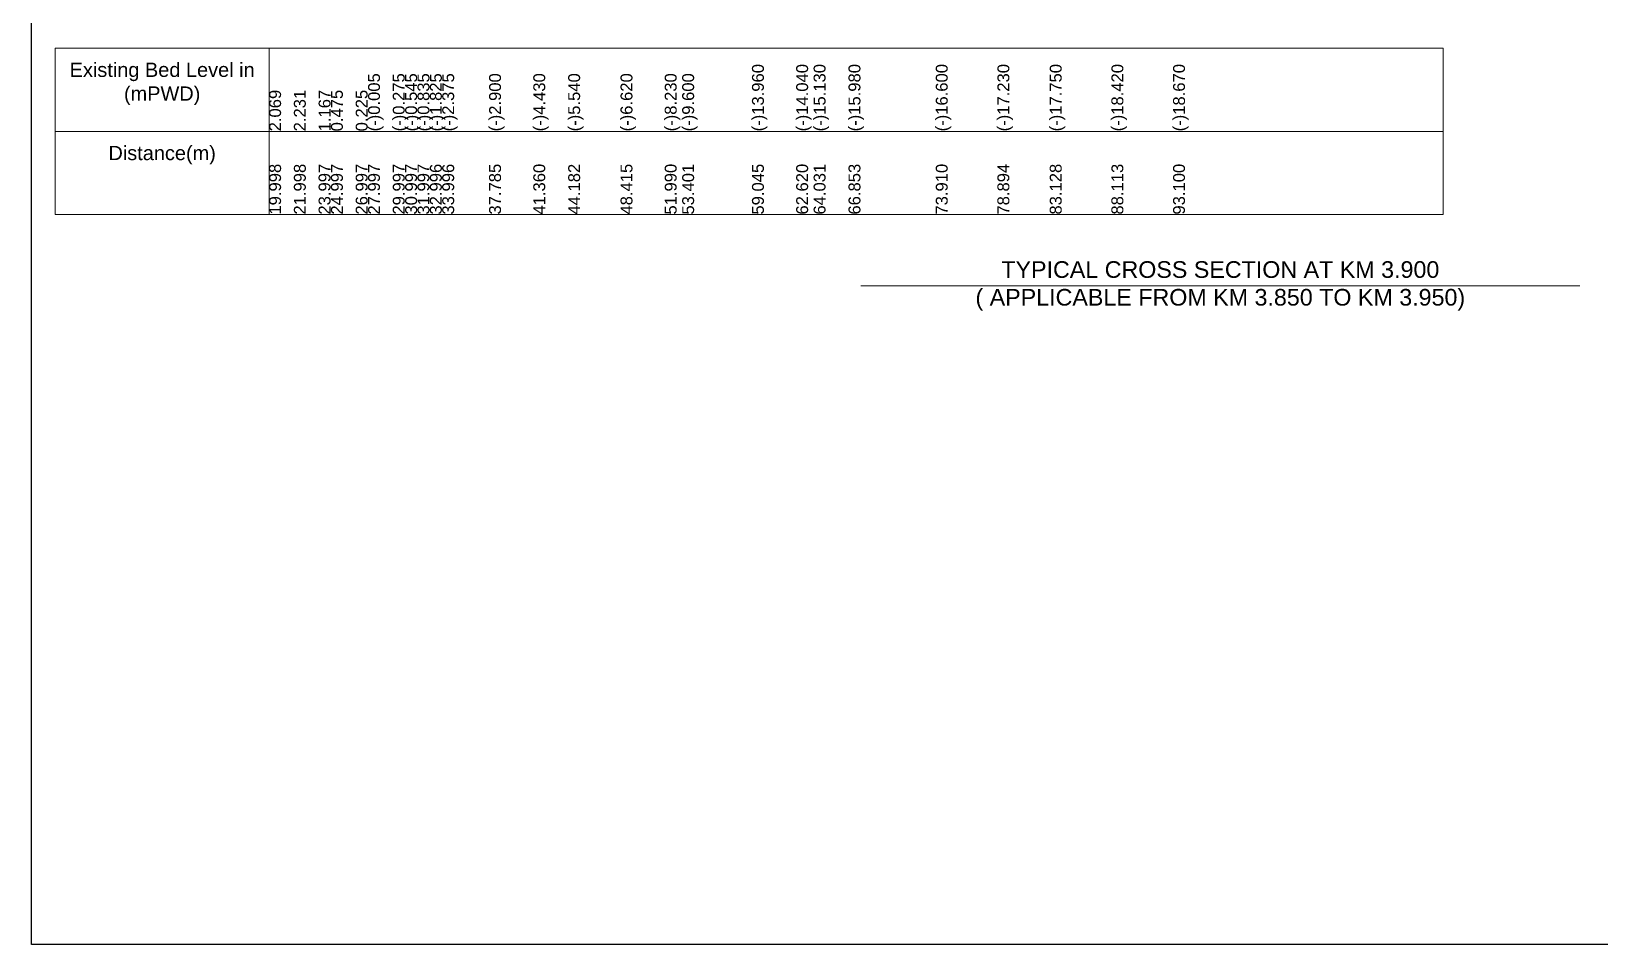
# Model space of a CAD drawing. Header units: inches. Extents: x 89000 to 1304432, y -10828 to 220529.
# Drawn here: x 776460 to 783055, y 172130 to 175971 of the extents above; entities that cross this region are included whole.
import ezdxf

# ---------------------------------------------------------------- set-up
doc = ezdxf.new("R2010")
doc.units = ezdxf.units.IN
doc.header["$LTSCALE"] = 7
doc.header["$MEASUREMENT"] = 0
for name, color, linetype, lineweight in [('Cross section Data Border', 7, 'Continuous', 9), ('Cross Section Labels', 7, 'Continuous', 9), ('Long Section Labels', 7, 'Continuous', 9)]:
    doc.layers.add(name, color=color, linetype=linetype, lineweight=lineweight)
doc.styles.get("Standard").update_dxf_attribs({"font": 'arial.ttf'})

msp = doc.modelspace()

# ---------------------------------------------------------------- linework, layer by layer
msp.add_lwpolyline([(776459.68143, 179200.63194), (786459.68143, 179200.63194), (786459.68143, 172129.63194), (776459.68143, 172129.63194)], close=True)
at = {"layer": 'Cross section Data Border'}
msp.add_lwpolyline([(776559.68143, 175900.63194), (782396.83804, 175900.63194), (782396.83804, 175200.63194), (776559.68143, 175200.63194)], close=True, dxfattribs=at)
for points in [[(777459.68143, 175900.63194), (777459.68143, 175200.63194)], [(776559.68143, 175550.63194), (782396.83804, 175550.63194)]]:
    msp.add_lwpolyline(points, dxfattribs=at)
at = {"layer": 'Cross Section Labels'}
msp.add_lwpolyline([(779947.68143, 174900.63194), (781459.68143, 174900.63194), (782971.68143, 174900.63194)], dxfattribs=at)

# ---------------------------------------------------------------- texts
at = {"layer": 'Cross section Data Border', "char_height": 60, "width": 800, "attachment_point": 5}
for s, insert in [('Existing Bed Level in (mPWD)', (777009.68143, 175750.63194)), ('Distance(m)', (777009.68143, 175450.63194))]:
    msp.add_mtext(s, dxfattribs=dict(at, insert=insert))
at = {"layer": 'Cross Section Labels', "insert": (781459.68143, 174900.63194), "char_height": 70, "attachment_point": 5}
msp.add_mtext('TYPICAL CROSS SECTION AT KM 3.900^J( APPLICABLE FROM KM 3.850 TO KM 3.950)', dxfattribs=at)
at = {"layer": 'Long Section Labels', "char_height": 50, "attachment_point": 1, "rotation": 90}
for s, insert in [('(-)13.960', (779490.14086, 175550.63194)), ('(-)14.040', (779676.04637, 175550.63194)), ('(-)15.130', (779749.40358, 175550.63194)), ('(-)15.980', (779896.14106, 175550.63194)), ('(-)16.600', (780263.09871, 175550.63194)), ('(-)17.230', (780522.28754, 175550.63194)), ('(-)17.750', (780742.4569, 175550.63194)), ('(-)18.420', (781001.67622, 175550.63194)), ('(-)18.670', (781260.97927, 175550.63194)), ('(-)0.005', (777875.63671, 175550.63194)), ('(-)0.275', (777979.62553, 175550.63194)), ('(-)0.545', (778031.61994, 175550.63194)), ('(-)0.835', (778083.61435, 175550.63194)), ('(-)1.825', (778135.60876, 175550.63194)), ('(-)2.375', (778187.60317, 175550.63194)), ('(-)2.900', (778384.6141, 175550.63194)), ('(-)4.430', (778570.52869, 175550.63194)), ('(-)5.540', (778717.23531, 175550.63194)), ('(-)6.620', (778937.37656, 175550.63194)), ('(-)8.230', (779123.28574, 175550.63194)), ('(-)9.600', (779196.63898, 175550.63194)), ('2.069', (777459.68143, 175550.63194)), ('2.231', (777563.67025, 175550.63194)), ('1.167', (777667.65907, 175550.63194)), ('0.475', (777719.65348, 175550.63194)), ('0.225', (777823.6423, 175550.63194)), ('19.998', (777459.68143, 175200.63194)), ('21.998', (777563.67025, 175200.63194)), ('23.997', (777667.65907, 175200.63194)), ('24.997', (777719.65348, 175200.63194)), ('26.997', (777823.6423, 175200.63194)), ('27.997', (777875.63671, 175200.63194)), ('29.997', (777979.62553, 175200.63194)), ('30.997', (778031.61994, 175200.63194)), ('31.997', (778083.61435, 175200.63194)), ('32.996', (778135.60876, 175200.63194)), ('33.996', (778187.60317, 175200.63194)), ('37.785', (778384.6141, 175200.63194)), ('41.360', (778570.52869, 175200.63194)), ('44.182', (778717.23531, 175200.63194)), ('48.415', (778937.37656, 175200.63194)), ('51.990', (779123.28574, 175200.63194)), ('53.401', (779196.63898, 175200.63194)), ('53.401', (779196.63898, 175200.63194)), ('59.045', (779490.14086, 175200.63194)), ('62.620', (779676.04637, 175200.63194)), ('64.031', (779749.40358, 175200.63194)), ('66.853', (779896.14106, 175200.63194)), ('73.910', (780263.09871, 175200.63194)), ('78.894', (780522.28754, 175200.63194)), ('83.128', (780742.4569, 175200.63194)), ('88.113', (781001.67622, 175200.63194)), ('93.100', (781260.97927, 175200.63194))]:
    msp.add_mtext(s, dxfattribs=dict(at, insert=insert))

doc.saveas('drawing.dxf')
